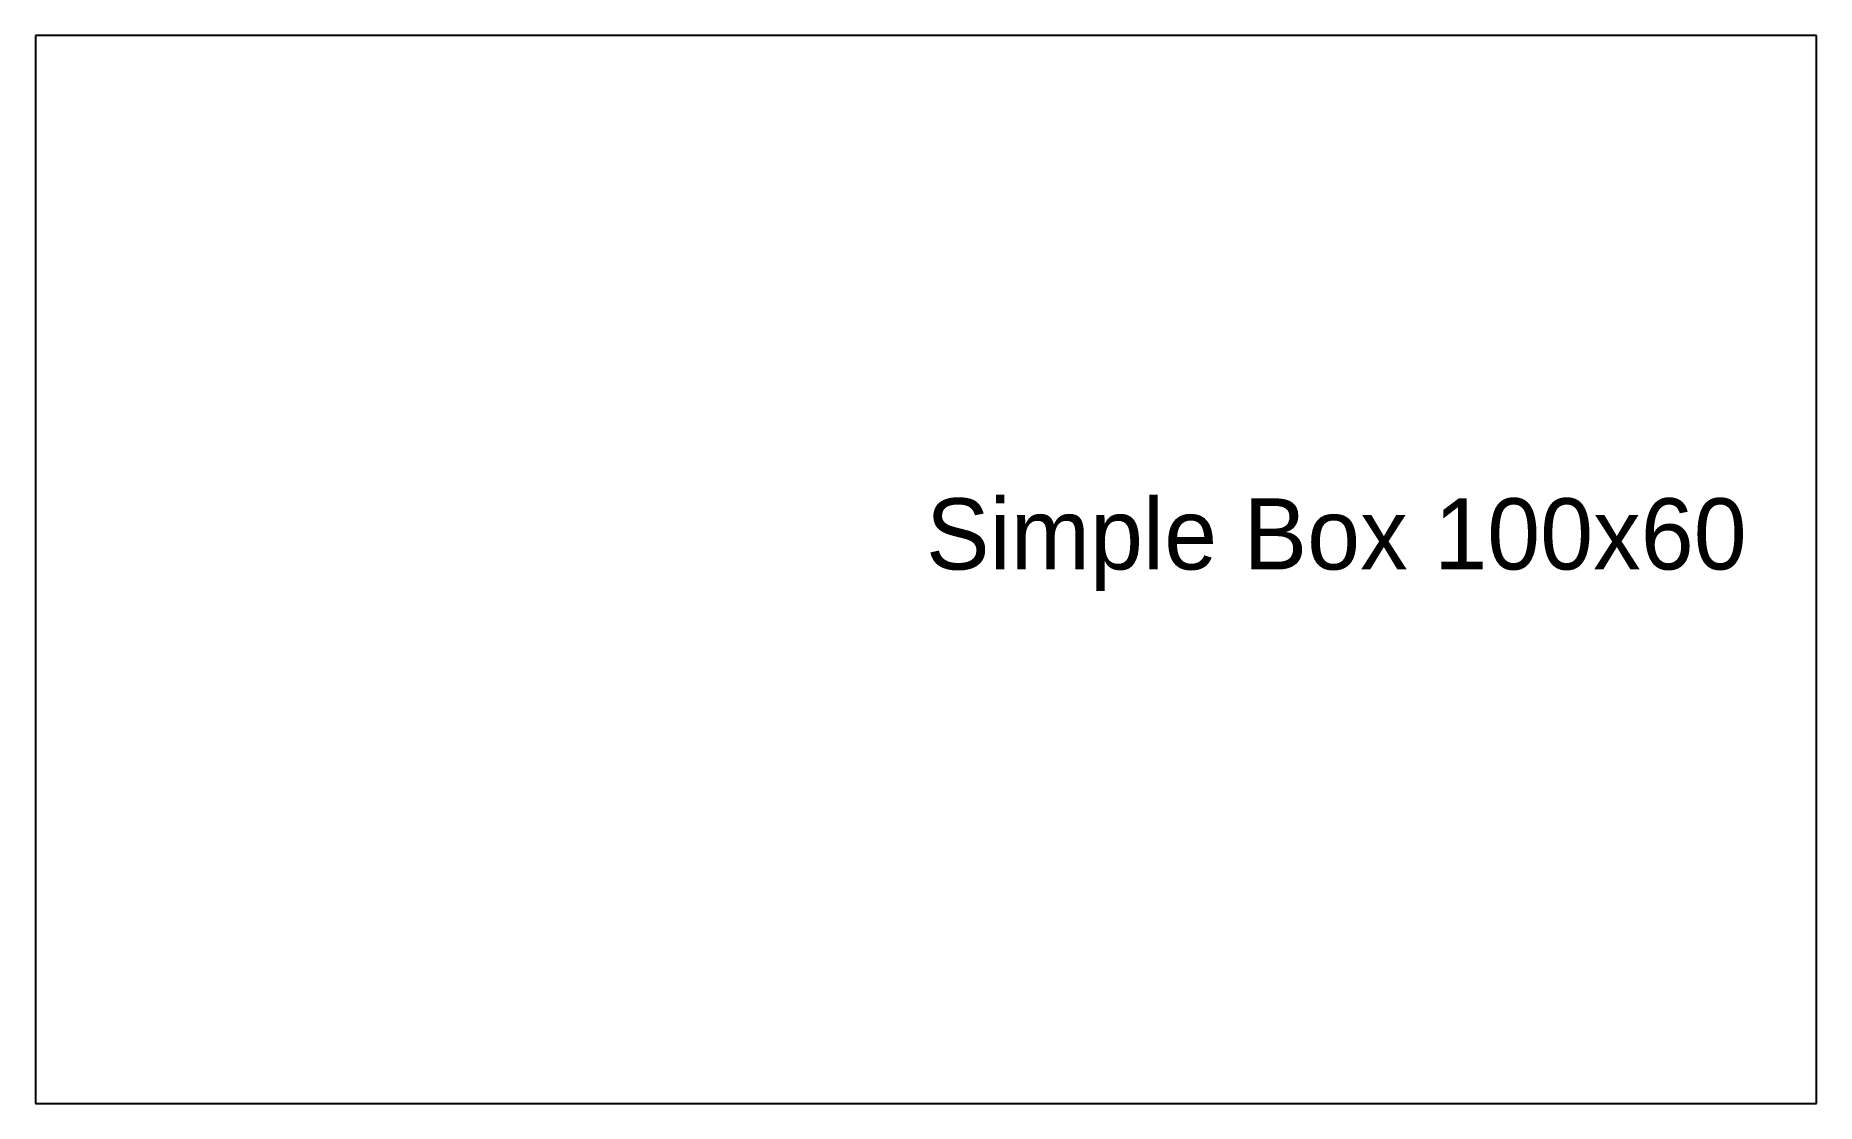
# Model space of a CAD drawing. Header units: metres. Extents: x 0 to 100, y 0 to 60.
import ezdxf

# ---------------------------------------------------------------- set-up
doc = ezdxf.new("R2010")
doc.units = ezdxf.units.M

msp = doc.modelspace()

# ---------------------------------------------------------------- linework, layer by layer
for p, q in [((100, 60), (0, 60)), ((0, 60), (0, 0)), ((100, 0), (100, 60)), ((0, 0), (100, 0))]:
    msp.add_line(p, q)

# ---------------------------------------------------------------- texts
at = {"layer": 'TEXT'}
msp.add_text('Simple Box 100x60', height=4, dxfattribs=at).set_placement((50, 30))

doc.saveas('drawing.dxf')
